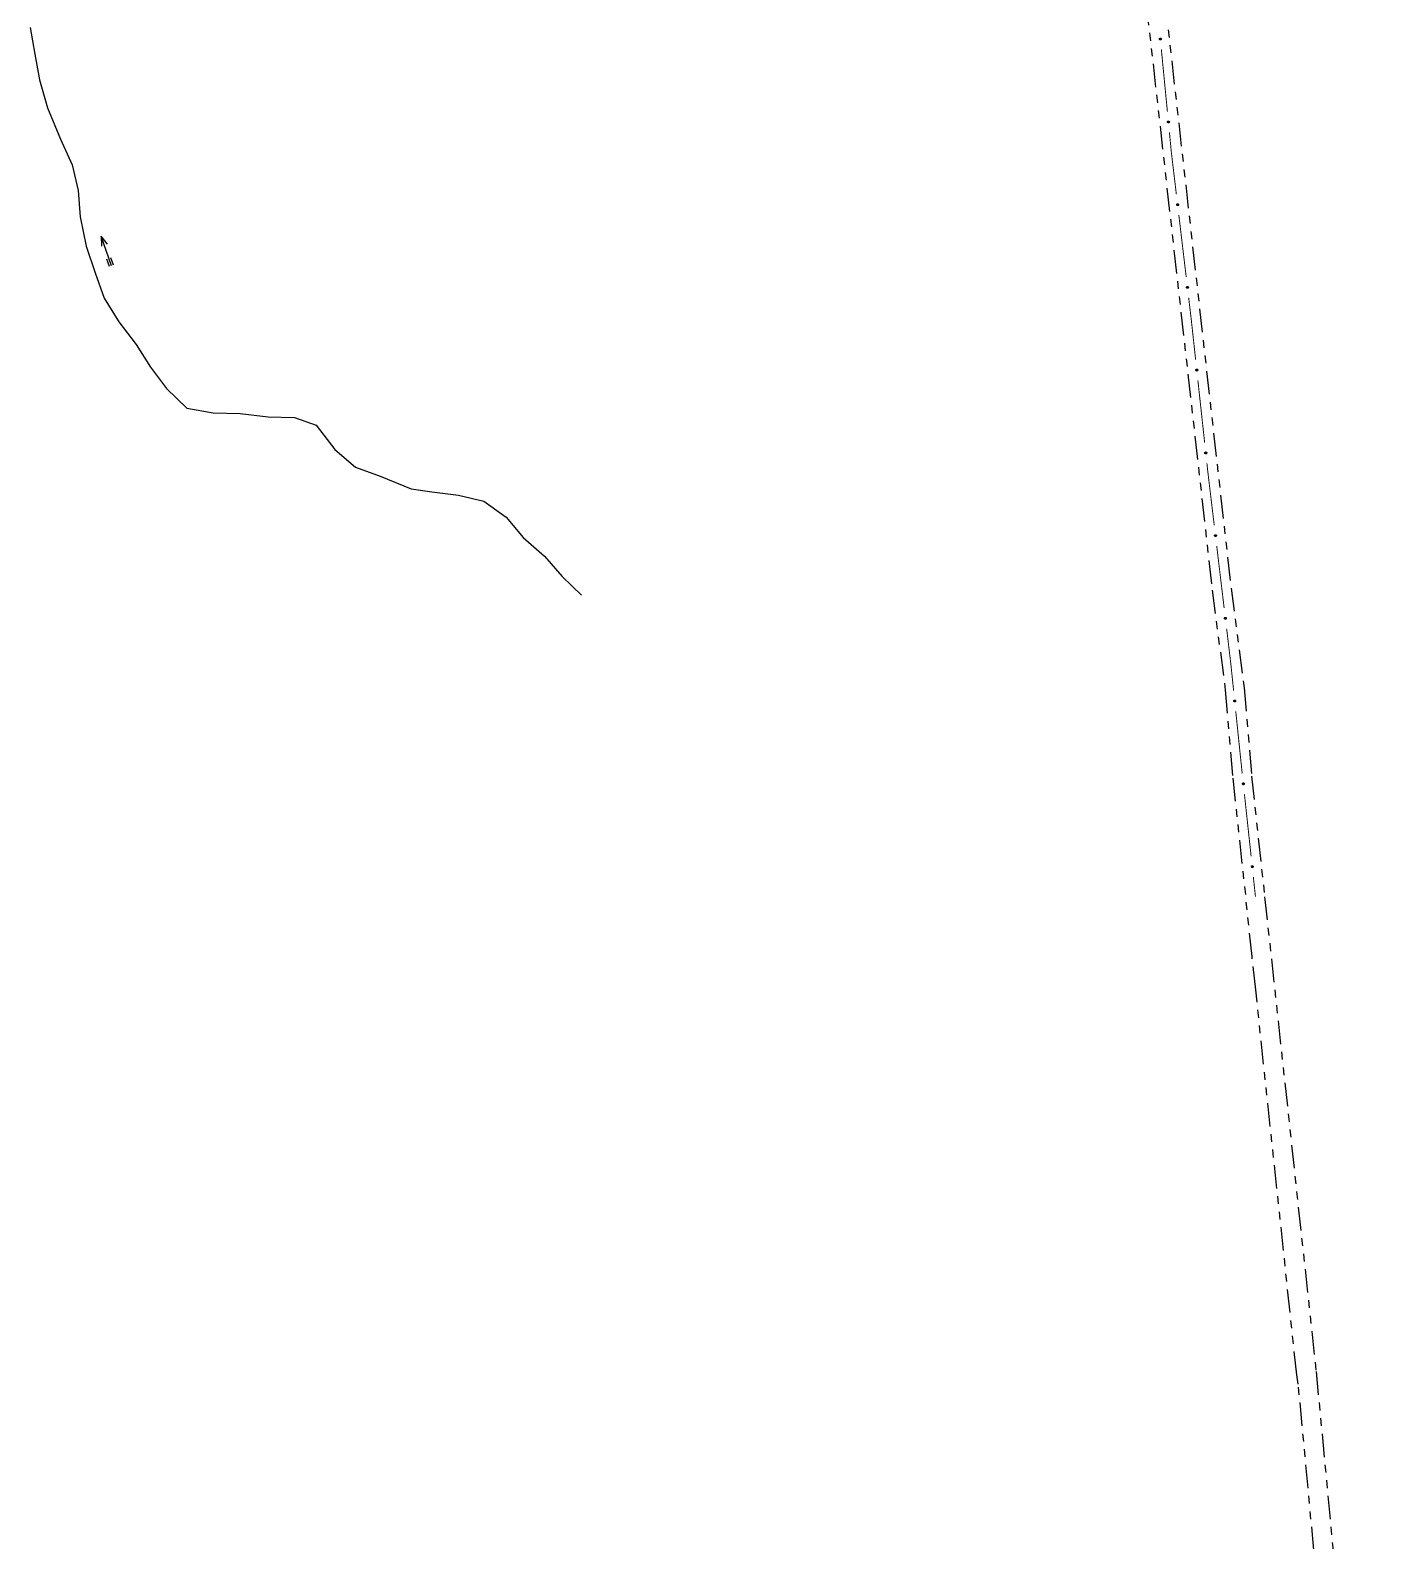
# Model space of a CAD drawing. Extents: x 211453 to 215163, y 4877397 to 4881305.
# Drawn here: x 214268.8 to 214529.4, y 4880087.2 to 4880377.4 of the extents above; entities that cross this region are included whole.
import ezdxf

# ---------------------------------------------------------------- set-up
doc = ezdxf.new("R2010")
doc.units = 0
doc.header["$LTSCALE"] = 1.5
doc.header["$MEASUREMENT"] = 0
doc.linetypes.add('TRACO_25', pattern=[8, 3, -1, 1, -1, 1, -1])
for name, color, linetype in [('HD-CURSO-PERENE', 170, 'CONTINUOUS'), ('HD-TXT-PERENE', 170, 'CONTINUOUS'), ('SV-EIXO-RUA-N-PAV', 6, 'CONTINUOUS'), ('SV-RUA-NAO-PAV', 7, 'CONTINUOUS')]:
    doc.layers.add(name, color=color, linetype=linetype)

# ---------------------------------------------------------------- blocks, each defined once
blk = doc.blocks.new('COD035', base_point=(212390.061183, 4880219.475751))
at = {"layer": 'HD-TXT-PERENE'}
for p, q in [((212390.061183, 4880219.881482), (212391.561183, 4880219.881482)), ((212390.061183, 4880219.481482), (212396.061183, 4880219.481482)), ((212390.061183, 4880219.081482), (212391.561183, 4880219.081482))]:
    blk.add_line(p, q, dxfattribs=at)
blk.add_lwpolyline([(212394.261183, 4880218.881482), (212396.061183, 4880219.481482), (212394.261183, 4880220.081482)], dxfattribs=at)

msp = doc.modelspace()

# ---------------------------------------------------------------- linework, layer by layer
at = {"layer": 'HD-CURSO-PERENE', "linetype": 'Continuous'}
msp.add_polyline3d([(214268.759208, 4880377.941538, 10.750452), (214269.642041, 4880372.84074, 10.848564), (214270.564789, 4880367.869954, 10.917243), (214272.097654, 4880362.509023, 10.936865), (214274.570719, 4880356.507864, 10.946676), (214276.793202, 4880351.576883, 10.995732), (214277.995893, 4880346.616054, 10.995732), (214278.368785, 4880341.575343, 10.995732), (214279.501877, 4880335.95444, 10.995732), (214281.214584, 4880330.803509, 11.044788), (214282.987122, 4880325.922603, 11.270446), (214285.81925, 4880321.401581, 11.525537), (214289.111193, 4880317.050511, 11.80025), (214291.853239, 4880312.699525, 11.888551), (214294.955082, 4880308.578514, 11.976851), (214298.836569, 4880304.817429, 11.976851), (214303.946157, 4880303.896524, 12.065152), (214309.135244, 4880303.805715, 12.261376), (214314.514624, 4880303.154803, 12.261376), (214319.543763, 4880303.024013, 12.261376), (214323.69847, 4880301.531266, 12.280999), (214327.295921, 4880296.892026, 12.280999), (214331.297203, 4880293.440964, 12.280999), (214336.007319, 4880291.75002, 12.3693), (214341.943305, 4880289.313742, 12.53609), (214345.937256, 4880288.708099, 12.53609), (214351.036682, 4880288.067232, 12.555713), (214355.956447, 4880286.906326, 12.575335), (214360.197444, 4880283.865279, 12.732314), (214363.47913, 4880279.954267, 12.928538), (214367.560462, 4880276.393178, 13.11495), (214370.972124, 4880272.482146, 13.428909), (214374.673574, 4880268.841105, 13.428909)], dxfattribs=at)
at = {"layer": 'SV-EIXO-RUA-N-PAV'}
for points in [[(214486.016264, 4880375.879897), (214486.054474, 4880375.849368), (214486.08107, 4880375.815316), (214486.095078, 4880375.78053), (214486.099442, 4880375.746563), (214486.099992, 4880375.71131), (214486.092705, 4880375.675646), (214486.075849, 4880375.637854), (214486.045493, 4880375.599309), (214486.008819, 4880375.574356), (214485.97545, 4880375.558798), (214485.940293, 4880375.552209), (214485.906038, 4880375.552248), (214485.869242, 4880375.561043), (214485.831111, 4880375.578498), (214485.793091, 4880375.609961), (214485.767246, 4880375.643523), (214485.75458, 4880375.677525), (214485.748179, 4880375.712912), (214485.748049, 4880375.748908), (214485.755404, 4880375.783876), (214485.773048, 4880375.822237), (214485.804599, 4880375.859351), (214485.837779, 4880375.885511), (214485.871595, 4880375.898651), (214485.906574, 4880375.904168), (214485.941926, 4880375.90515), (214485.978081, 4880375.899317), (214486.016264, 4880375.879897)], [(214487.567365, 4880359.95526), (214487.605575, 4880359.92473), (214487.632171, 4880359.890678), (214487.646179, 4880359.855892), (214487.650543, 4880359.821925), (214487.651093, 4880359.786672), (214487.643806, 4880359.751008), (214487.62695, 4880359.713216), (214487.596594, 4880359.674671), (214487.55992, 4880359.649719), (214487.526551, 4880359.63416), (214487.491395, 4880359.627571), (214487.457139, 4880359.627611), (214487.420344, 4880359.636405), (214487.382212, 4880359.65386), (214487.344193, 4880359.685323), (214487.318347, 4880359.718885), (214487.305681, 4880359.752888), (214487.299281, 4880359.788274), (214487.29915, 4880359.824271), (214487.306505, 4880359.859238), (214487.324149, 4880359.8976), (214487.3557, 4880359.934713), (214487.38888, 4880359.960873), (214487.422696, 4880359.974013), (214487.457675, 4880359.97953), (214487.493027, 4880359.980512), (214487.529183, 4880359.974679), (214487.567365, 4880359.95526)], [(214489.328696, 4880344.05574), (214489.36755, 4880344.026035), (214489.394869, 4880343.99256), (214489.409618, 4880343.958081), (214489.414707, 4880343.924215), (214489.416011, 4880343.888983), (214489.409489, 4880343.85317), (214489.393445, 4880343.815026), (214489.363921, 4880343.775842), (214489.327789, 4880343.75011), (214489.294761, 4880343.733841), (214489.259753, 4880343.726502), (214489.225505, 4880343.725808), (214489.188529, 4880343.733813), (214489.150033, 4880343.750449), (214489.111349, 4880343.781091), (214489.084792, 4880343.814093), (214489.071401, 4880343.847817), (214489.064245, 4880343.883058), (214489.063345, 4880343.919044), (214489.06995, 4880343.954161), (214489.086769, 4880343.992891), (214489.117519, 4880344.03067), (214489.150132, 4880344.057534), (214489.183658, 4880344.071395), (214489.218512, 4880344.077659), (214489.253835, 4880344.079396), (214489.290107, 4880344.074339), (214489.328696, 4880344.05574)], [(214491.220102, 4880328.167928), (214491.258956, 4880328.138222), (214491.286275, 4880328.104747), (214491.301024, 4880328.070269), (214491.306113, 4880328.036403), (214491.307417, 4880328.00117), (214491.300895, 4880327.965358), (214491.284852, 4880327.927214), (214491.255327, 4880327.888029), (214491.219195, 4880327.862297), (214491.186167, 4880327.846029), (214491.151159, 4880327.838689), (214491.116911, 4880327.837996), (214491.079935, 4880327.846001), (214491.041439, 4880327.862637), (214491.002755, 4880327.893279), (214490.976198, 4880327.926281), (214490.962807, 4880327.960004), (214490.955651, 4880327.995245), (214490.954751, 4880328.031231), (214490.961356, 4880328.066348), (214490.978176, 4880328.105078), (214491.008925, 4880328.142858), (214491.041538, 4880328.169722), (214491.075065, 4880328.183582), (214491.109919, 4880328.189846), (214491.145241, 4880328.191584), (214491.181513, 4880328.186526), (214491.220102, 4880328.167928)], [(214493.01393, 4880312.267879), (214493.052481, 4880312.237782), (214493.07946, 4880312.204033), (214493.09386, 4880312.169407), (214493.098607, 4880312.135491), (214493.099555, 4880312.100247), (214493.092671, 4880312.064503), (214493.076243, 4880312.026523), (214493.046323, 4880311.987638), (214493.009933, 4880311.962273), (214492.976742, 4880311.94634), (214492.941662, 4880311.939354), (214492.907409, 4880311.939007), (214492.870516, 4880311.947385), (214492.83219, 4880311.964409), (214492.793818, 4880311.995441), (214492.767595, 4880312.028709), (214492.754546, 4880312.062567), (214492.747747, 4880312.097878), (214492.74721, 4880312.133871), (214492.75417, 4880312.16892), (214492.77138, 4880312.207478), (214492.80251, 4880312.244945), (214492.835393, 4880312.271478), (214492.869058, 4880312.284998), (214492.903973, 4880312.29091), (214492.939311, 4880312.292291), (214492.97553, 4880312.286867), (214493.01393, 4880312.267879)], [(214494.744647, 4880296.36176), (214494.783199, 4880296.331663), (214494.810178, 4880296.297914), (214494.824578, 4880296.263288), (214494.829324, 4880296.229373), (214494.830272, 4880296.194128), (214494.823388, 4880296.158384), (214494.80696, 4880296.120404), (214494.777041, 4880296.08152), (214494.740651, 4880296.056154), (214494.70746, 4880296.040221), (214494.67238, 4880296.033235), (214494.638126, 4880296.032888), (214494.601233, 4880296.041266), (214494.562907, 4880296.05829), (214494.524535, 4880296.089322), (214494.498313, 4880296.122591), (214494.485264, 4880296.156448), (214494.478464, 4880296.191759), (214494.477928, 4880296.227753), (214494.484887, 4880296.262801), (214494.502098, 4880296.301359), (214494.533227, 4880296.338826), (214494.56611, 4880296.365359), (214494.599775, 4880296.37888), (214494.634691, 4880296.384791), (214494.670029, 4880296.386172), (214494.706248, 4880296.380748), (214494.744647, 4880296.36176)], [(214496.607144, 4880280.471912), (214496.646021, 4880280.442237), (214496.673366, 4880280.408783), (214496.688142, 4880280.374316), (214496.693257, 4880280.340454), (214496.694589, 4880280.305222), (214496.688094, 4880280.269405), (214496.672081, 4880280.231248), (214496.642586, 4880280.192041), (214496.606475, 4880280.166281), (214496.573459, 4880280.149987), (214496.538457, 4880280.14262), (214496.504209, 4880280.1419), (214496.467227, 4880280.149876), (214496.428718, 4880280.166482), (214496.390011, 4880280.197094), (214496.363428, 4880280.230076), (214496.350011, 4880280.263789), (214496.342828, 4880280.299024), (214496.341899, 4880280.335009), (214496.348477, 4880280.370132), (214496.365267, 4880280.408875), (214496.395987, 4880280.446678), (214496.428579, 4880280.473567), (214496.462095, 4880280.487454), (214496.496944, 4880280.493745), (214496.532265, 4880280.49551), (214496.568541, 4880280.49048), (214496.607144, 4880280.471912)], [(214498.510879, 4880264.585572), (214498.549756, 4880264.555897), (214498.577101, 4880264.522443), (214498.591877, 4880264.487976), (214498.596992, 4880264.454114), (214498.598324, 4880264.418882), (214498.591829, 4880264.383065), (214498.575816, 4880264.344909), (214498.546321, 4880264.305701), (214498.51021, 4880264.279941), (214498.477194, 4880264.263647), (214498.442192, 4880264.25628), (214498.407944, 4880264.25556), (214498.370962, 4880264.263536), (214498.332453, 4880264.280142), (214498.293746, 4880264.310754), (214498.267163, 4880264.343736), (214498.253746, 4880264.377449), (214498.246562, 4880264.412684), (214498.245634, 4880264.44867), (214498.252212, 4880264.483792), (214498.269001, 4880264.522535), (214498.299722, 4880264.560338), (214498.332314, 4880264.587227), (214498.36583, 4880264.601114), (214498.400679, 4880264.607405), (214498.436, 4880264.60917), (214498.472276, 4880264.604141), (214498.510879, 4880264.585572)], [(214500.301979, 4880248.684879), (214500.340378, 4880248.654588), (214500.367187, 4880248.620703), (214500.381412, 4880248.586005), (214500.385987, 4880248.552066), (214500.386757, 4880248.516818), (214500.379693, 4880248.481108), (214500.363073, 4880248.443212), (214500.332958, 4880248.404479), (214500.29644, 4880248.379298), (214500.263169, 4880248.363532), (214500.228054, 4880248.356723), (214500.193799, 4880248.356549), (214500.156949, 4880248.365114), (214500.118709, 4880248.382331), (214500.080495, 4880248.413556), (214500.05444, 4880248.446956), (214500.041563, 4880248.480879), (214500.034941, 4880248.516224), (214500.034587, 4880248.55222), (214500.041723, 4880248.587233), (214500.059128, 4880248.625703), (214500.090446, 4880248.663013), (214500.123463, 4880248.689379), (214500.157195, 4880248.70273), (214500.19214, 4880248.708465), (214500.227485, 4880248.709667), (214500.263676, 4880248.70406), (214500.301979, 4880248.684879)], [(214501.961701, 4880232.77163), (214502.000215, 4880232.741485), (214502.027151, 4880232.707702), (214502.041508, 4880232.673058), (214502.046212, 4880232.639137), (214502.047115, 4880232.603891), (214502.040186, 4880232.568156), (214502.023711, 4880232.530196), (214501.993742, 4880232.49135), (214501.957321, 4880232.46603), (214501.924109, 4880232.450138), (214501.889021, 4880232.443197), (214501.854767, 4880232.442892), (214501.817884, 4880232.451317), (214501.77958, 4880232.468389), (214501.741247, 4880232.499469), (214501.715066, 4880232.532771), (214501.70206, 4880232.566644), (214501.695304, 4880232.601964), (214501.694813, 4880232.637958), (214501.701817, 4880232.672998), (214501.719076, 4880232.711534), (214501.750252, 4880232.748962), (214501.783169, 4880232.775453), (214501.816851, 4880232.788932), (214501.851773, 4880232.7948), (214501.887113, 4880232.796136), (214501.923325, 4880232.790666), (214501.961701, 4880232.77163)], [(214503.67243, 4880216.863349), (214503.710944, 4880216.833204), (214503.73788, 4880216.799421), (214503.752237, 4880216.764777), (214503.756941, 4880216.730856), (214503.757844, 4880216.69561), (214503.750915, 4880216.659875), (214503.73444, 4880216.621915), (214503.704471, 4880216.583068), (214503.66805, 4880216.557749), (214503.634839, 4880216.541857), (214503.59975, 4880216.534916), (214503.565496, 4880216.534611), (214503.528614, 4880216.543036), (214503.490309, 4880216.560108), (214503.451976, 4880216.591188), (214503.425795, 4880216.62449), (214503.412789, 4880216.658363), (214503.406034, 4880216.693683), (214503.405542, 4880216.729677), (214503.412546, 4880216.764717), (214503.429805, 4880216.803253), (214503.460982, 4880216.840681), (214503.493898, 4880216.867172), (214503.52758, 4880216.880651), (214503.562503, 4880216.886519), (214503.597842, 4880216.887855), (214503.634055, 4880216.882385), (214503.67243, 4880216.863349)]]:
    msp.add_lwpolyline(points, close=True, dxfattribs=at)
for points in [[(214485.748049, 4880375.748908), (214485.767246, 4880375.643523)], [(214485.75278, 4880375.762134), (214485.77906, 4880375.63308)], [(214485.755404, 4880375.783876), (214485.793091, 4880375.609961)], [(214485.767128, 4880375.797806), (214485.810887, 4880375.601906)], [(214485.773048, 4880375.822237), (214485.831111, 4880375.578498)], [(214485.790718, 4880375.837121), (214485.849372, 4880375.572751)], [(214485.804599, 4880375.859351), (214485.869242, 4880375.561043)], [(214485.820402, 4880375.870174), (214485.886138, 4880375.561251)], [(214485.837779, 4880375.885511), (214485.906038, 4880375.552248)], [(214485.854258, 4880375.888552), (214485.922374, 4880375.555184)], [(214485.871595, 4880375.898651), (214485.940293, 4880375.552209)], [(214485.888907, 4880375.898782), (214485.955101, 4880375.557)], [(214485.906574, 4880375.904168), (214485.97545, 4880375.558798)], [(214485.925708, 4880375.900995), (214485.993427, 4880375.571701)], [(214485.941926, 4880375.90515), (214486.008819, 4880375.574356)], [(214485.960321, 4880375.897512), (214486.02715, 4880375.591438)], [(214485.978081, 4880375.899317), (214486.045493, 4880375.599309)], [(214485.995464, 4880375.888596), (214486.058457, 4880375.621907)], [(214486.016264, 4880375.879897), (214486.075849, 4880375.637854)], [(214486.036401, 4880375.862422), (214486.083141, 4880375.664069)], [(214486.054474, 4880375.849368), (214486.092705, 4880375.675646)], [(214486.069719, 4880375.830022), (214486.094508, 4880375.702193)], [(214486.08107, 4880375.815316), (214486.099992, 4880375.71131)], [(214487.29915, 4880359.824271), (214487.318347, 4880359.718885)], [(214487.303881, 4880359.837497), (214487.330161, 4880359.708442)], [(214487.306505, 4880359.859238), (214487.344193, 4880359.685323)], [(214487.318229, 4880359.873169), (214487.361988, 4880359.677268)], [(214487.324149, 4880359.8976), (214487.382212, 4880359.65386)], [(214487.341819, 4880359.912483), (214487.400473, 4880359.648113)], [(214487.3557, 4880359.934713), (214487.420344, 4880359.636405)], [(214487.371503, 4880359.945536), (214487.437239, 4880359.636613)], [(214487.38888, 4880359.960873), (214487.457139, 4880359.627611)], [(214487.405359, 4880359.963914), (214487.473475, 4880359.630546)], [(214487.422696, 4880359.974013), (214487.491395, 4880359.627571)], [(214487.440008, 4880359.974144), (214487.506202, 4880359.632363)], [(214487.457675, 4880359.97953), (214487.526551, 4880359.63416)], [(214487.476809, 4880359.976358), (214487.544528, 4880359.647064)], [(214487.493027, 4880359.980512), (214487.55992, 4880359.649719)], [(214487.511423, 4880359.972874), (214487.578251, 4880359.6668)], [(214487.529183, 4880359.974679), (214487.596594, 4880359.674671)], [(214487.546565, 4880359.963958), (214487.609558, 4880359.697269)], [(214487.567365, 4880359.95526), (214487.62695, 4880359.713216)], [(214487.587502, 4880359.937784), (214487.634242, 4880359.739432)], [(214487.605575, 4880359.92473), (214487.643806, 4880359.751008)], [(214487.62082, 4880359.905384), (214487.645609, 4880359.777555)], [(214487.632171, 4880359.890678), (214487.651093, 4880359.786672)], [(214489.063345, 4880343.919044), (214489.084792, 4880343.814093)], [(214489.067791, 4880343.932368), (214489.096826, 4880343.803905)], [(214489.06995, 4880343.954161), (214489.111349, 4880343.781091)], [(214489.081373, 4880343.968339), (214489.129313, 4880343.773419)], [(214489.086769, 4880343.992891), (214489.150033, 4880343.750449)], [(214489.104117, 4880344.008148), (214489.168413, 4880343.745094)], [(214489.117519, 4880344.03067), (214489.188529, 4880343.733813)], [(214489.133087, 4880344.041829), (214489.205416, 4880343.734383)], [(214489.150132, 4880344.057534), (214489.225505, 4880343.725808)], [(214489.166542, 4880344.060927), (214489.241774, 4880343.729092)], [(214489.183658, 4880344.071395), (214489.259753, 4880343.726502)], [(214489.200964, 4880344.071896), (214489.274454, 4880343.731609)], [(214489.218512, 4880344.077659), (214489.294761, 4880343.733841)], [(214489.237709, 4880344.074896), (214489.312457, 4880343.747126)], [(214489.253835, 4880344.079396), (214489.327789, 4880343.75011)], [(214489.272389, 4880344.072154), (214489.345751, 4880343.767579)], [(214489.290107, 4880344.074339), (214489.363921, 4880343.775842)], [(214489.307715, 4880344.063992), (214489.376398, 4880343.798711)], [(214489.328696, 4880344.05574), (214489.393445, 4880343.815026)], [(214489.349203, 4880344.038699), (214489.400175, 4880343.841392)], [(214489.36755, 4880344.026035), (214489.409489, 4880343.85317)], [(214489.383205, 4880344.007019), (214489.410724, 4880343.87975)], [(214489.394869, 4880343.99256), (214489.416011, 4880343.888983)], [(214490.954751, 4880328.031231), (214490.976198, 4880327.926281)], [(214490.959198, 4880328.044555), (214490.988232, 4880327.916093)], [(214490.961356, 4880328.066348), (214491.002755, 4880327.893279)], [(214490.972779, 4880328.080526), (214491.020719, 4880327.885606)], [(214490.978176, 4880328.105078), (214491.041439, 4880327.862637)], [(214490.995523, 4880328.120336), (214491.059819, 4880327.857281)], [(214491.008925, 4880328.142858), (214491.079935, 4880327.846001)], [(214491.024493, 4880328.154016), (214491.096822, 4880327.846571)], [(214491.041538, 4880328.169722), (214491.116911, 4880327.837996)], [(214491.057948, 4880328.173115), (214491.13318, 4880327.84128)], [(214491.075065, 4880328.183582), (214491.151159, 4880327.838689)], [(214491.09237, 4880328.184083), (214491.16586, 4880327.843796)], [(214491.109919, 4880328.189846), (214491.186167, 4880327.846029)], [(214491.129115, 4880328.187084), (214491.203864, 4880327.859314)], [(214491.145241, 4880328.191584), (214491.219195, 4880327.862297)], [(214491.163796, 4880328.184342), (214491.237157, 4880327.879767)], [(214491.181513, 4880328.186526), (214491.255327, 4880327.888029)], [(214491.199121, 4880328.17618), (214491.267805, 4880327.910899)], [(214491.220102, 4880328.167928), (214491.284852, 4880327.927214)], [(214491.240609, 4880328.150887), (214491.291581, 4880327.95358)], [(214491.258956, 4880328.138222), (214491.300895, 4880327.965358)], [(214491.274612, 4880328.119207), (214491.30213, 4880327.991938)], [(214491.286275, 4880328.104747), (214491.307417, 4880328.00117)], [(214492.74721, 4880312.133871), (214492.767595, 4880312.028709)], [(214492.751791, 4880312.14715), (214492.779526, 4880312.0184)], [(214492.75417, 4880312.16892), (214492.793818, 4880311.995441)], [(214492.765736, 4880312.182982), (214492.811703, 4880311.987587)], [(214492.77138, 4880312.207478), (214492.83219, 4880311.964409)], [(214492.788881, 4880312.22256), (214492.850515, 4880311.958868)], [(214492.80251, 4880312.244945), (214492.870516, 4880311.947385)], [(214492.81819, 4880312.255945), (214492.887408, 4880311.947784)], [(214492.835393, 4880312.271478), (214492.907409, 4880311.939007)], [(214492.851836, 4880312.274705), (214492.92371, 4880311.942126)], [(214492.869058, 4880312.284998), (214492.941662, 4880311.939354)], [(214492.886367, 4880312.285325), (214492.956414, 4880311.944312)], [(214492.903973, 4880312.29091), (214492.976742, 4880311.94634)], [(214492.923141, 4880312.287953), (214492.994572, 4880311.959445)], [(214492.939311, 4880312.292291), (214493.009933, 4880311.962273)], [(214492.957792, 4880312.284861), (214493.028071, 4880311.97956)], [(214492.97553, 4880312.286867), (214493.046323, 4880311.987638)], [(214492.993033, 4880312.276342), (214493.059032, 4880312.010381)], [(214493.01393, 4880312.267879), (214493.076243, 4880312.026523)], [(214493.034263, 4880312.250632), (214493.083238, 4880312.052819)], [(214493.052481, 4880312.237782), (214493.092671, 4880312.064503)], [(214493.067944, 4880312.21861), (214493.094174, 4880312.091069)], [(214493.07946, 4880312.204033), (214493.099555, 4880312.100247)], [(214494.477928, 4880296.227753), (214494.498313, 4880296.122591)], [(214494.482509, 4880296.241031), (214494.510244, 4880296.112282)], [(214494.484887, 4880296.262801), (214494.524535, 4880296.089322)], [(214494.496454, 4880296.276863), (214494.54242, 4880296.081468)], [(214494.502098, 4880296.301359), (214494.562907, 4880296.05829)], [(214494.519599, 4880296.316441), (214494.581232, 4880296.05275)], [(214494.533227, 4880296.338826), (214494.601233, 4880296.041266)], [(214494.548908, 4880296.349827), (214494.618125, 4880296.041665)], [(214494.56611, 4880296.365359), (214494.638126, 4880296.032888)], [(214494.582554, 4880296.368586), (214494.654428, 4880296.036007)], [(214494.599775, 4880296.37888), (214494.67238, 4880296.033235)], [(214494.617085, 4880296.379206), (214494.687132, 4880296.038193)], [(214494.634691, 4880296.384791), (214494.70746, 4880296.040221)], [(214494.653859, 4880296.381835), (214494.72529, 4880296.053326)], [(214494.670029, 4880296.386172), (214494.740651, 4880296.056154)], [(214494.68851, 4880296.378742), (214494.758788, 4880296.073442)], [(214494.706248, 4880296.380748), (214494.777041, 4880296.08152)], [(214494.723751, 4880296.370223), (214494.789749, 4880296.104262)], [(214494.744647, 4880296.36176), (214494.80696, 4880296.120404)], [(214494.76498, 4880296.344513), (214494.813956, 4880296.146701)], [(214494.783199, 4880296.331663), (214494.823388, 4880296.158384)], [(214494.798661, 4880296.312491), (214494.824892, 4880296.18495)], [(214494.810178, 4880296.297914), (214494.830272, 4880296.194128)], [(214496.341899, 4880280.335009), (214496.363428, 4880280.230076)], [(214496.346336, 4880280.348337), (214496.37547, 4880280.219897)], [(214496.348477, 4880280.370132), (214496.390011, 4880280.197094)], [(214496.359889, 4880280.384318), (214496.40798, 4880280.189436)], [(214496.365267, 4880280.408875), (214496.428718, 4880280.166482)], [(214496.382602, 4880280.424146), (214496.447102, 4880280.161141)], [(214496.395987, 4880280.446678), (214496.467227, 4880280.149876)], [(214496.411547, 4880280.457849), (214496.484114, 4880280.150459)], [(214496.428579, 4880280.473567), (214496.504209, 4880280.1419)], [(214496.444986, 4880280.476973), (214496.520476, 4880280.145197)], [(214496.462095, 4880280.487454), (214496.538457, 4880280.14262)], [(214496.4794, 4880280.487968), (214496.553154, 4880280.147738)], [(214496.496944, 4880280.493745), (214496.573459, 4880280.149987)], [(214496.516143, 4880280.490997), (214496.591145, 4880280.163285)], [(214496.532265, 4880280.49551), (214496.606475, 4880280.166281)], [(214496.550825, 4880280.488282), (214496.624423, 4880280.183765)], [(214496.568541, 4880280.49048), (214496.642586, 4880280.192041)], [(214496.586157, 4880280.480147), (214496.655046, 4880280.21492)], [(214496.607144, 4880280.471912), (214496.672081, 4880280.231248)], [(214496.627664, 4880280.454887), (214496.678789, 4880280.257619)], [(214496.646021, 4880280.442237), (214496.688094, 4880280.269405)], [(214496.661692, 4880280.423233), (214496.689309, 4880280.295986)], [(214496.673366, 4880280.408783), (214496.694589, 4880280.305222)], [(214498.245634, 4880264.44867), (214498.267163, 4880264.343736)], [(214498.25007, 4880264.461997), (214498.279205, 4880264.333557)], [(214498.252212, 4880264.483792), (214498.293746, 4880264.310754)], [(214498.263624, 4880264.497979), (214498.311715, 4880264.303096)], [(214498.269001, 4880264.522535), (214498.332453, 4880264.280142)], [(214498.286337, 4880264.537806), (214498.350837, 4880264.274801)], [(214498.299722, 4880264.560338), (214498.370962, 4880264.263536)], [(214498.315281, 4880264.571509), (214498.387849, 4880264.264119)], [(214498.332314, 4880264.587227), (214498.407944, 4880264.25556)], [(214498.348721, 4880264.590633), (214498.424211, 4880264.258857)], [(214498.36583, 4880264.601114), (214498.442192, 4880264.25628)], [(214498.383135, 4880264.601629), (214498.456889, 4880264.261399)], [(214498.400679, 4880264.607405), (214498.477194, 4880264.263647)], [(214498.419878, 4880264.604657), (214498.49488, 4880264.276945)], [(214498.436, 4880264.60917), (214498.51021, 4880264.279941)], [(214498.45456, 4880264.601942), (214498.528158, 4880264.297425)], [(214498.472276, 4880264.604141), (214498.546321, 4880264.305701)], [(214498.489892, 4880264.593808), (214498.558781, 4880264.32858)], [(214498.510879, 4880264.585572), (214498.575816, 4880264.344909)], [(214498.531399, 4880264.568547), (214498.582524, 4880264.37128)], [(214498.549756, 4880264.555897), (214498.591829, 4880264.383065)], [(214498.565427, 4880264.536894), (214498.593044, 4880264.409646)], [(214498.577101, 4880264.522443), (214498.598324, 4880264.418882)], [(214500.034587, 4880248.55222), (214500.05444, 4880248.446956)], [(214500.039235, 4880248.565475), (214500.066319, 4880248.436587)], [(214500.041723, 4880248.587233), (214500.080495, 4880248.413556)], [(214500.05336, 4880248.601236), (214500.09834, 4880248.405612)], [(214500.059128, 4880248.625703), (214500.118709, 4880248.382331)], [(214500.076705, 4880248.640696), (214500.137006, 4880248.376697)], [(214500.090446, 4880248.663013), (214500.156949, 4880248.365114)], [(214500.106182, 4880248.673934), (214500.173843, 4880248.365427)], [(214500.123463, 4880248.689379), (214500.193799, 4880248.356549)], [(214500.139922, 4880248.692523), (214500.210117, 4880248.359586)], [(214500.157195, 4880248.70273), (214500.228054, 4880248.356723)], [(214500.174507, 4880248.702969), (214500.242831, 4880248.361607)], [(214500.19214, 4880248.708465), (214500.263169, 4880248.363532)], [(214500.211293, 4880248.705412), (214500.281065, 4880248.376547)], [(214500.227485, 4880248.709667), (214500.29644, 4880248.379298)], [(214500.245928, 4880248.702144), (214500.314665, 4880248.396493)], [(214500.263676, 4880248.70406), (214500.332958, 4880248.404479)], [(214500.281126, 4880248.693448), (214500.345781, 4880248.427157)], [(214500.301979, 4880248.684879), (214500.363073, 4880248.443212)], [(214500.322225, 4880248.66753), (214500.370201, 4880248.469473)], [(214500.340378, 4880248.654588), (214500.379693, 4880248.481108)], [(214500.355744, 4880248.635338), (214500.38133, 4880248.507666)], [(214500.367187, 4880248.620703), (214500.386757, 4880248.516818)], [(214501.694813, 4880232.637958), (214501.715066, 4880232.532771)], [(214501.699411, 4880232.651231), (214501.726984, 4880232.522447)], [(214501.701817, 4880232.672998), (214501.741247, 4880232.499469)], [(214501.713401, 4880232.687045), (214501.759122, 4880232.491593)], [(214501.719076, 4880232.711534), (214501.77958, 4880232.468389)], [(214501.736596, 4880232.726594), (214501.797898, 4880232.462825)], [(214501.750252, 4880232.748962), (214501.817884, 4880232.451317)], [(214501.765947, 4880232.759943), (214501.834777, 4880232.451695)], [(214501.783169, 4880232.775453), (214501.854767, 4880232.442892)], [(214501.799616, 4880232.77866), (214501.871072, 4880232.445991)], [(214501.816851, 4880232.788932), (214501.889021, 4880232.443197)], [(214501.834161, 4880232.789237), (214501.903779, 4880232.448136)], [(214501.851773, 4880232.7948), (214501.924109, 4880232.450138)], [(214501.870938, 4880232.791819), (214501.941956, 4880232.463221)], [(214501.887113, 4880232.796136), (214501.957321, 4880232.46603)], [(214501.905584, 4880232.788683), (214501.97548, 4880232.483295)], [(214501.923325, 4880232.790666), (214501.993742, 4880232.49135)], [(214501.940815, 4880232.78012), (214502.006479, 4880232.514076)], [(214501.961701, 4880232.77163), (214502.023711, 4880232.530196)], [(214501.982012, 4880232.754358), (214502.030739, 4880232.556484)], [(214502.000215, 4880232.741485), (214502.040186, 4880232.568156)], [(214502.015653, 4880232.722293), (214502.041723, 4880232.59472)], [(214502.027151, 4880232.707702), (214502.047115, 4880232.603891)], [(214503.405542, 4880216.729677), (214503.425795, 4880216.62449)], [(214503.41014, 4880216.74295), (214503.437713, 4880216.614166)], [(214503.412546, 4880216.764717), (214503.451976, 4880216.591188)], [(214503.42413, 4880216.778764), (214503.469851, 4880216.583312)], [(214503.429805, 4880216.803253), (214503.490309, 4880216.560108)], [(214503.447325, 4880216.818313), (214503.508627, 4880216.554544)], [(214503.460982, 4880216.840681), (214503.528614, 4880216.543036)], [(214503.476676, 4880216.851662), (214503.545506, 4880216.543414)], [(214503.493898, 4880216.867172), (214503.565496, 4880216.534611)], [(214503.510345, 4880216.870379), (214503.581801, 4880216.53771)], [(214503.52758, 4880216.880651), (214503.59975, 4880216.534916)], [(214503.54489, 4880216.880956), (214503.614508, 4880216.539855)], [(214503.562503, 4880216.886519), (214503.634839, 4880216.541857)], [(214503.581667, 4880216.883538), (214503.652685, 4880216.55494)], [(214503.597842, 4880216.887855), (214503.66805, 4880216.557749)], [(214503.616314, 4880216.880402), (214503.686209, 4880216.575013)], [(214503.634055, 4880216.882385), (214503.704471, 4880216.583068)], [(214503.651544, 4880216.871839), (214503.717208, 4880216.605795)], [(214503.67243, 4880216.863349), (214503.73444, 4880216.621915)], [(214503.692741, 4880216.846077), (214503.741468, 4880216.648203)], [(214503.710944, 4880216.833204), (214503.750915, 4880216.659875)], [(214503.726382, 4880216.814012), (214503.752453, 4880216.686439)], [(214503.73788, 4880216.799421), (214503.757844, 4880216.69561)]]:
    msp.add_lwpolyline(points, dxfattribs=at)
at = {"layer": 'SV-EIXO-RUA-N-PAV', "const_width": 0.18}
for points in [[(214486.114519, 4880373.735642), (214487.277844, 4880361.792164)], [(214487.66562, 4880357.811004), (214487.956451, 4880354.825135)], [(214487.956451, 4880354.825135), (214488.049528, 4880353.869549)], [(214488.049528, 4880353.869549), (214488.999946, 4880345.886031)], [(214489.472798, 4880341.914078), (214490.891353, 4880329.998218)], [(214491.364204, 4880326.026265), (214491.837056, 4880322.054312)], [(214491.837056, 4880322.054312), (214491.852153, 4880321.927494)], [(214491.852153, 4880321.927494), (214492.703697, 4880314.101399)], [(214493.136377, 4880310.124869), (214494.434415, 4880298.19528)], [(214494.867094, 4880294.21875), (214494.975264, 4880293.224618)], [(214494.975264, 4880293.224618), (214495.046359, 4880292.571224)], [(214495.046359, 4880292.571224), (214496.276975, 4880282.301947)], [(214496.752908, 4880278.330362), (214498.18071, 4880266.415607)], [(214498.656643, 4880262.444022), (214499.370544, 4880256.486644)], [(214499.370544, 4880256.486644), (214499.457404, 4880255.761808)], [(214499.457404, 4880255.761808), (214500.001005, 4880250.519942)], [(214500.413607, 4880246.541279), (214501.548263, 4880235.599955)], [(214501.548263, 4880235.599955), (214501.586875, 4880235.22763)], [(214501.586875, 4880235.22763), (214501.653773, 4880234.605539)], [(214502.081455, 4880230.628468), (214503.364502, 4880218.697258)], [(214503.792184, 4880214.720187), (214504.112946, 4880211.737385)], [(214504.112946, 4880211.737385), (214504.196906, 4880210.956624)]]:
    msp.add_lwpolyline(points, dxfattribs=at)
at = {"layer": 'SV-RUA-NAO-PAV', "linetype": 'TRACO_25'}
for points in [[(214480.492837, 4880406.722725, 10.632718), (214495.890418, 4880269.802597, 12.594957), (214498.401198, 4880250.659728, 13.10514), (214499.830875, 4880233.737313, 13.026649), (214502.303387, 4880210.932091, 13.026649)], [(214484.083177, 4880407.338273, 10.632718), (214499.500533, 4880270.242301, 12.594957), (214502.017866, 4880251.049475, 13.10514), (214503.450975, 4880234.086428, 13.026649), (214505.961356, 4880210.931934, 13.026649)], [(214519.91644, 4880037.554207, 14.154938), (214512.433262, 4880117.239362, 14.331539), (214512.136305, 4880119.066483, 14.184371), (214504.242516, 4880193.046534, 14.184371), (214503.546419, 4880199.466992, 14.184371), (214502.303387, 4880210.932091, 13.026649)], [(214505.961356, 4880210.931934, 13.026649), (214515.85387, 4880119.688329, 14.184371), (214519.465509, 4880081.603117, 14.184371), (214521.878202, 4880056.160952, 14.184371), (214523.968748, 4880034.11587, 14.341351), (214524.209382, 4880031.627124, 14.341351), (214525.936711, 4880026.431248, 14.26286), (214529.434593, 4880024.099328, 14.341351)]]:
    msp.add_polyline3d(points, dxfattribs=at)

# ---------------------------------------------------------------- block references
at = {"layer": 'HD-TXT-PERENE', "rotation": 109}
msp.add_blockref('COD035', (214284.384337, 4880332.156179), dxfattribs=at)

doc.saveas('drawing.dxf')
